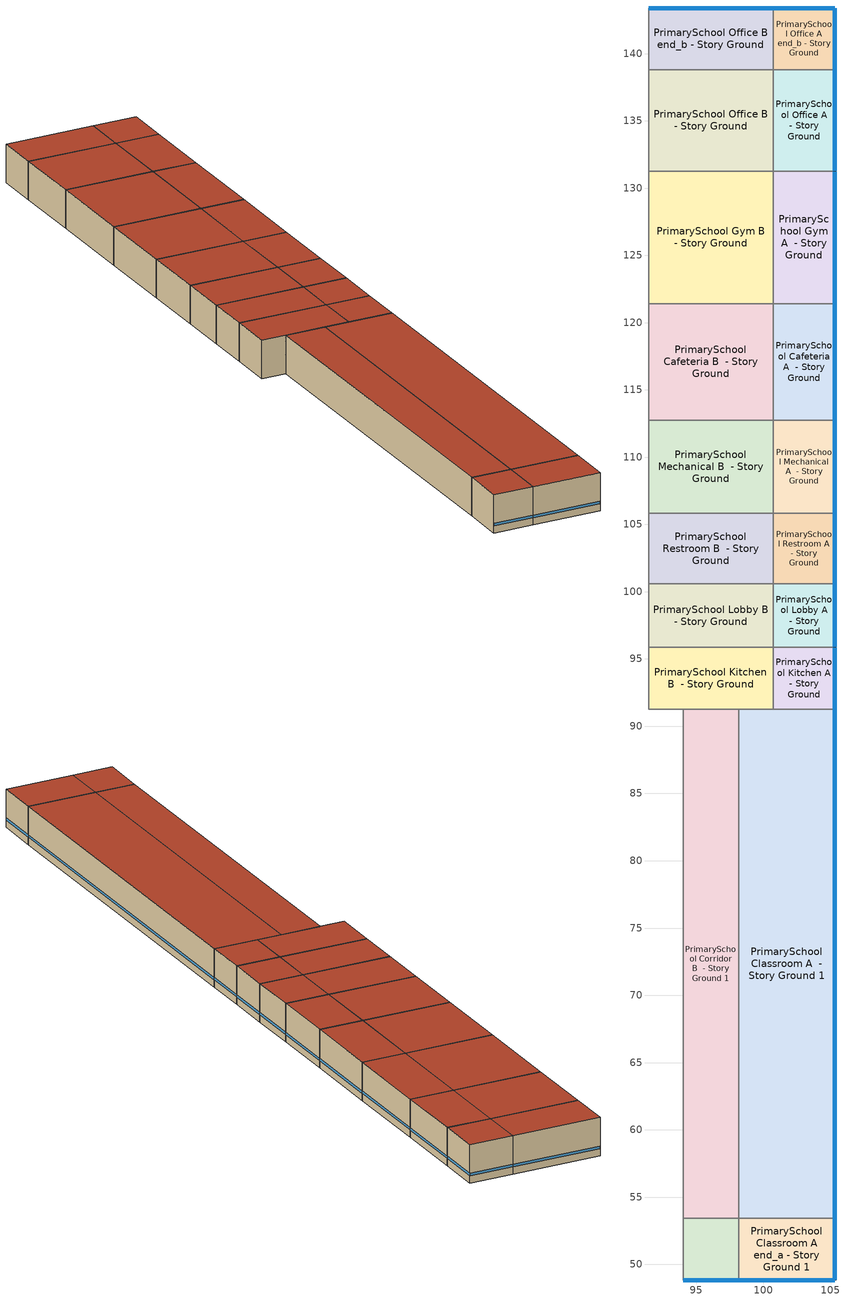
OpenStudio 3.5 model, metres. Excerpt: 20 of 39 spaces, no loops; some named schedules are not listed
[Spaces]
PrimarySchool Classroom A end_a - Story Ground 1
 floor ground (Foundation F 126 Perim 1171 Area 3262): 105.32,48.84 98.19,48.84 98.19,53.41 105.32,53.41 z0
 wall outside: 98.19,48.84 105.32,48.84 105.32,53.41 z0:3.96
 wall to PrimarySchool Corridor B end_a - Story Ground 1: 98.19,53.41 98.19,48.84 z0:3.96
 wall to PrimarySchool Classroom A  - Story Ground 1: 105.32,53.41 98.19,53.41 z0:3.96
 window: 105.32,48.86 105.32,53.38 / 98.21,48.84 105.3,48.84 z0.76:1
 roof outside: 105.32,53.41 98.19,53.41 98.19,48.84 105.32,48.84 z3.96
PrimarySchool Corridor B end_a - Story Ground 1
 floor ground (Foundation F 126 Perim 415 Area 1899): 98.19,48.84 94.03,48.84 94.03,53.41 98.19,53.41 z0
 wall outside: 94.03,48.84 98.19,48.84 z0:3.96
 wall to PrimarySchool Classroom C end_a - Story Ground 1: 94.03,53.41 94.03,48.84 z0:3.96
 wall to PrimarySchool Corridor B  - Story Ground 1: 98.19,53.41 94.03,53.41 z0:3.96
 window: 94.06,48.84 98.16,48.84 z0.76:1
 roof outside: 98.19,53.41 94.03,53.41 94.03,48.84 98.19,48.84 z3.96
PrimarySchool Classroom A  - Story Ground 1
 floor ground (Foundation F 126 Perim 3784 Area 2700): 105.32,53.41 98.19,53.41 98.19,91.25 105.32,91.25 z0
 wall outside: 105.32,53.41 105.32,91.25 z0:3.96
 wall to PrimarySchool Corridor B  - Story Ground 1: 98.19,91.25 98.19,53.41 z0:3.96
 wall to PrimarySchool Kitchen A  - Story Ground: 105.32,91.25 100.75,91.25 z0:3.96
 wall to PrimarySchool Kitchen B  - Story Ground: 100.75,91.25 98.19,91.25 z0:3.96
 window: 105.32,53.43 105.32,91.23 z0.76:1
 roof outside: 105.32,91.25 98.19,91.25 98.19,53.41 105.32,53.41 z3.96
PrimarySchool Corridor B  - Story Ground 1
 floor ground (Foundation F 126 Perim 0 Area 15719): 98.19,53.41 94.03,53.41 94.03,91.25 98.19,91.25 z0
 wall to PrimarySchool Classroom C  - Story Ground 1: 94.03,91.25 94.03,53.41 z0:3.96
 wall to PrimarySchool Kitchen B  - Story Ground: 98.19,91.25 94.03,91.25 z0:3.96
 roof outside: 98.19,91.25 94.03,91.25 94.03,53.41 98.19,53.41 z3.96
PrimarySchool Kitchen A  - Story Ground
 floor ground (Foundation F 126 Perim 461 Area 211): 105.32,91.25 100.75,91.25 100.75,95.86 105.32,95.86 z0
 wall outside: 105.32,91.25 105.32,95.86 z0:3.96
 wall to PrimarySchool Kitchen B  - Story Ground: 100.75,95.86 100.75,91.25 z0:3.96
 wall to PrimarySchool Lobby A  - Story Ground: 105.32,95.86 100.75,95.86 z0:3.96
 window: 105.32,91.28 105.32,95.84 z0.76:1
 roof outside: 105.32,95.86 100.75,95.86 100.75,91.25 105.32,91.25 z3.96
PrimarySchool Kitchen B  - Story Ground
 floor ground (Foundation F 126 Perim 0 Area 4282): 100.75,91.25 91.47,91.25 91.47,95.86 100.75,95.86 z0
 wall to PrimarySchool Kitchen C  - Story Ground: 91.47,95.86 91.47,91.25 z0:3.96
 wall to PrimarySchool Lobby B  - Story Ground: 100.75,95.86 91.47,95.86 z0:3.96
 wall to PrimarySchool Classroom C  - Story Ground 1: 91.47,91.25 94.03,91.25 z0:3.96
 roof outside: 100.75,95.86 91.47,95.86 91.47,91.25 100.75,91.25 z3.96
PrimarySchool Lobby A  - Story Ground
 floor ground (Foundation F 126 Perim 471 Area 2153): 105.32,95.86 100.75,95.86 100.75,100.57 105.32,100.57 z0
 wall outside: 105.32,95.86 105.32,100.57 z0:3.96
 wall to PrimarySchool Lobby B  - Story Ground: 100.75,100.57 100.75,95.86 z0:3.96
 wall to PrimarySchool Restroom A  - Story Ground: 105.32,100.57 100.75,100.57 z0:3.96
 window: 105.32,95.89 105.32,100.55 z0.76:1
 roof outside: 105.32,100.57 100.75,100.57 100.75,95.86 105.32,95.86 z3.96
PrimarySchool Lobby B  - Story Ground
 floor ground (Foundation F 126 Perim 0 Area 4369): 100.75,95.86 91.47,95.86 91.47,100.57 100.75,100.57 z0
 wall to PrimarySchool Lobby C  - Story Ground: 91.47,100.57 91.47,95.86 z0:3.96
 wall to PrimarySchool Restroom B  - Story Ground: 100.75,100.57 91.47,100.57 z0:3.96
 roof outside: 100.75,100.57 91.47,100.57 91.47,95.86 100.75,95.86 z3.96
PrimarySchool Restroom A  - Story Ground
 floor ground (Foundation F 126 Perim 524 Area 2395): 105.32,100.57 100.75,100.57 100.75,105.81 105.32,105.81 z0
 wall outside: 105.32,100.57 105.32,105.81 z0:3.96
 wall to PrimarySchool Restroom B  - Story Ground: 100.75,105.81 100.75,100.57 z0:3.96
 wall to PrimarySchool Mechanical A  - Story Ground: 105.32,105.81 100.75,105.81 z0:3.96
 window: 105.32,100.6 105.32,105.79 z0.76:1
 roof outside: 105.32,105.81 100.75,105.81 100.75,100.57 105.32,100.57 z3.96
PrimarySchool Restroom B  - Story Ground
 floor ground (Foundation F 126 Perim 0 Area 4861): 100.75,100.57 91.47,100.57 91.47,105.81 100.75,105.81 z0
 wall to PrimarySchool Restroom C  - Story Ground: 91.47,105.81 91.47,100.57 z0:3.96
 wall to PrimarySchool Mechanical B  - Story Ground: 100.75,105.81 91.47,105.81 z0:3.96
 roof outside: 100.75,105.81 91.47,105.81 91.47,100.57 100.75,100.57 z3.96
PrimarySchool Mechanical A  - Story Ground
 floor ground (Foundation F 126 Perim 694 Area 3173): 105.32,105.81 100.75,105.81 100.75,112.75 105.32,112.75 z0
 wall outside: 105.32,105.81 105.32,112.75 z0:3.96
 wall to PrimarySchool Mechanical B  - Story Ground: 100.75,112.75 100.75,105.81 z0:3.96
 wall to PrimarySchool Cafeteria A  - Story Ground: 105.32,112.75 100.75,112.75 z0:3.96
 window: 105.32,105.84 105.32,112.73 z0.76:1
 roof outside: 105.32,112.75 100.75,112.75 100.75,105.81 105.32,105.81 z3.96
PrimarySchool Mechanical B  - Story Ground
 floor ground (Foundation F 126 Perim 0 Area 644): 100.75,105.81 91.47,105.81 91.47,112.75 100.75,112.75 z0
 wall to PrimarySchool Mechanical C  - Story Ground: 91.47,112.75 91.47,105.81 z0:3.96
 wall to PrimarySchool Cafeteria B  - Story Ground: 100.75,112.75 91.47,112.75 z0:3.96
 roof outside: 100.75,112.75 91.47,112.75 91.47,105.81 100.75,105.81 z3.96
PrimarySchool Cafeteria A  - Story Ground
 floor ground (Foundation F 126 Perim 866 Area 396): 105.32,112.75 100.75,112.75 100.75,121.41 105.32,121.41 z0
 wall outside: 105.32,112.75 105.32,121.41 z0:3.96
 wall to PrimarySchool Cafeteria B  - Story Ground: 100.75,121.41 100.75,112.75 z0:3.96
 wall to PrimarySchool Gym A  - Story Ground: 105.32,121.41 100.75,121.41 z0:3.96
 window: 105.32,112.78 105.32,121.39 z0.76:1
 roof outside: 105.32,121.41 100.75,121.41 100.75,112.75 105.32,112.75 z3.96
PrimarySchool Cafeteria B  - Story Ground
 floor ground (Foundation F 126 Perim 0 Area 8037): 100.75,112.75 91.47,112.75 91.47,121.41 100.75,121.41 z0
 wall to PrimarySchool Cafeteria C  - Story Ground: 91.47,121.41 91.47,112.75 z0:3.96
 wall to PrimarySchool Gym B  - Story Ground: 100.75,121.41 91.47,121.41 z0:3.96
 roof outside: 100.75,121.41 91.47,121.41 91.47,112.75 100.75,112.75 z3.96
PrimarySchool Gym A  - Story Ground
 floor ground (Foundation F 126 Perim 983 Area 4496): 105.32,121.41 100.75,121.41 100.75,131.24 105.32,131.24 z0
 wall outside: 105.32,121.41 105.32,131.24 z0:3.96
 wall to PrimarySchool Gym B  - Story Ground: 100.75,131.24 100.75,121.41 z0:3.96
 wall to PrimarySchool Office A  - Story Ground: 105.32,131.24 100.75,131.24 z0:3.96
 window: 105.32,121.44 105.32,131.22 z0.76:1
 roof outside: 105.32,131.24 100.75,131.24 100.75,121.41 105.32,121.41 z3.96
PrimarySchool Gym B  - Story Ground
 floor ground (Foundation F 126 Perim 0 Area 9125): 100.75,121.41 91.47,121.41 91.47,131.24 100.75,131.24 z0
 wall to PrimarySchool Gym C  - Story Ground: 91.47,131.24 91.47,121.41 z0:3.96
 wall to PrimarySchool Office B  - Story Ground: 100.75,131.24 91.47,131.24 z0:3.96
 roof outside: 100.75,131.24 91.47,131.24 91.47,121.41 100.75,121.41 z3.96
PrimarySchool Office A  - Story Ground
 floor ground (Foundation F 126 Perim 757 Area 346): 105.32,131.24 100.75,131.24 100.75,138.81 105.32,138.81 z0
 wall outside: 105.32,131.24 105.32,138.81 z0:3.96
 wall to PrimarySchool Office B  - Story Ground: 100.75,138.81 100.75,131.24 z0:3.96
 wall to PrimarySchool Office A end_b - Story Ground: 105.32,138.81 100.75,138.81 z0:3.96
 window: 105.32,131.27 105.32,138.79 z0.76:1
 roof outside: 105.32,138.81 100.75,138.81 100.75,131.24 105.32,131.24 z3.96
PrimarySchool Office B  - Story Ground
 floor ground (Foundation F 126 Perim 0 Area 7023): 100.75,131.24 91.47,131.24 91.47,138.81 100.75,138.81 z0
 wall to PrimarySchool Office C  - Story Ground: 91.47,138.81 91.47,131.24 z0:3.96
 wall to PrimarySchool Office B end_b - Story Ground: 100.75,138.81 91.47,138.81 z0:3.96
 roof outside: 100.75,138.81 91.47,138.81 91.47,131.24 100.75,131.24 z3.96
PrimarySchool Office A end_b - Story Ground
 floor ground (Foundation F 126 Perim 914 Area 209): 105.32,138.81 100.75,138.81 100.75,143.38 105.32,143.38 z0
 wall outside: 105.32,138.81 105.32,143.38 100.75,143.38 z0:3.96
 wall to PrimarySchool Office B end_b - Story Ground: 100.75,143.38 100.75,138.81 z0:3.96
 window: 105.32,138.84 105.32,143.36 / 105.3,143.38 100.78,143.38 z0.76:1
 roof outside: 105.32,143.38 100.75,143.38 100.75,138.81 105.32,138.81 z3.96
PrimarySchool Office B end_b - Story Ground
 floor ground (Foundation F 126 Perim 928 Area 4243): 100.75,138.81 91.47,138.81 91.47,143.38 100.75,143.38 z0
 wall outside: 100.75,143.38 91.47,143.38 z0:3.96
 wall to PrimarySchool Office C end_b - Story Ground: 91.47,143.38 91.47,138.81 z0:3.96
 window: 100.72,143.38 91.5,143.38 z0.76:1
 roof outside: 100.75,143.38 91.47,143.38 91.47,138.81 100.75,138.81 z3.96
[Site]
Altoona Blair Co_PA_USA: Latitude {deg}=40.3; Longitude {deg}=-78.32; Time Zone {hr}=-5; Elevation {m}=448; Terrain=City
[Site:WaterMainsTemperature]
Calculation Method=Correlation; Annual Average Outdoor Air Temperature {C}=10.9275; Maximum Difference In Monthly Average Outdoor Air Temperatures {deltaC}=25.21
[SizingPeriod:DesignDay] Daily Dry-Bulb Temperature Range {deltaC}=10.7; Barometric Pressure {Pa}=96058; Wind Speed {m/s}=3.5; Wind Direction {deg}=280; Rain Indicator=No; Snow Indicator=No; Day of Month=21; Month=7; Day Type=SummerDesignDay; Daylight Saving Time Indicator=No; Dry-Bulb Temperature Range Modifier Type=DefaultMultipliers; Solar Model Indicator=ASHRAETau; ASHRAE Clear Sky Optical Depth for Beam Irradiance=0.438; ASHRAE Clear Sky Optical Depth for Diffuse Irradiance=2.116
Name | Maximum Dry-Bulb Temperature {C} | Humidity Condition Type | Wetbulb or DewPoint at Maximum Dry-Bulb {C}
Altoona Blair Co Ann Clg .4% Condns DB=>MWB 1 | 31.3 | Wetbulb | 22.1
Altoona Blair Co Ann Clg .4% Condns WB=>MDB 1 | 28.8 | Wetbulb | 23.7
Altoona Blair Co Ann Clg 1% Condns DB=>MWB 1 | 29.8 | Wetbulb | 21.6
Altoona Blair Co Ann Clg 2% Condns DP=>MDB 1 | 24.6 | Dewpoint | 20.6
[ClimateZones]
Climate Zone Institution Name 1=ASHRAE; Climate Zone Document Name 1=ANSI/ASHRAE Standard 169; Climate Zone Document Year 1=2006; Climate Zone Value 1=ASHRAE 169-2013-5A; Climate Zone Institution Name 2=CEC; Climate Zone Document Name 2=California Climate Zone Descriptions; Climate Zone Document Year 2=1995
[Building]
ComStock DOE Ref 1980-2004|PrimarySchool: North Axis {deg}=225; Default Construction Set=ComStock DOE Ref 1980-2004 - PriSchl - ASHRAE 169-2013-5A; Default Schedule Set=Building Default Schedule Set; Standards Building Type=PrimarySchool
[Site:GroundTemperature:FCfactorMethod]
January Ground Temperature {C}=9.7; February Ground Temperature {C}=6; March Ground Temperature {C}=-2.2; April Ground Temperature {C}=-3.4; May Ground Temperature {C}=-4.2; June Ground Temperature {C}=2.7; July Ground Temperature {C}=7.5; August Ground Temperature {C}=13.7; September Ground Temperature {C}=18.6; October Ground Temperature {C}=22; November Ground Temperature {C}=20.7; December Ground Temperature {C}=16.5
[Construction:FfactorGroundFloor] F-Factor {W/m-K}=1.26344
Name | Area {m2} | PerimeterExposed {m}
Foundation F 126 Perim 914 Area 209 | 20.9032 | 9.144
Foundation F 126 Perim 983 Area 4496 | 44.9568 | 9.83308
Foundation F 126 Perim 0 Area 9125 | 91.2473 | 0
Foundation F 126 Perim 866 Area 396 | 39.5966 | 8.66067
Foundation F 126 Perim 415 Area 1899 | 18.9911 | 4.15377
Foundation F 126 Perim 1171 Area 3262 | 32.6209 | 11.7069
Foundation F 126 Perim 461 Area 211 | 21.0951 | 4.61398
Foundation F 126 Perim 0 Area 7023 | 70.2288 | 0
Foundation F 126 Perim 3784 Area 2700 | 270.004 | 37.8426
Foundation F 126 Perim 524 Area 2395 | 23.9482 | 5.238
Foundation F 126 Perim 0 Area 8037 | 80.3678 | 0
Foundation F 126 Perim 757 Area 346 | 34.6012 | 7.56807
Foundation F 126 Perim 0 Area 4369 | 43.6934 | 0
Foundation F 126 Perim 0 Area 15719 | 157.19 | 0
Foundation F 126 Perim 694 Area 3173 | 31.7291 | 6.93988
Foundation F 126 Perim 0 Area 4282 | 42.816 | 0
Foundation F 126 Perim 0 Area 644 | 64.3995 | 0
Foundation F 126 Perim 928 Area 4243 | 42.4264 | 9.27962
Foundation F 126 Perim 471 Area 2153 | 21.5274 | 4.70853
Foundation F 126 Perim 0 Area 4861 | 48.6067 | 0
[DefaultConstructionSet]
ComStock DOE Ref 1980-2004 - PriSchl - ASHRAE 169-2013-5A: Default Exterior Surface Constructions=Default Surface Constructions 1; Default Interior Surface Constructions=Default Surface Constructions 2; Default Ground Contact Surface Constructions=Default Surface Constructions 3; Default Exterior SubSurface Constructions=Default Sub Surface Constructions 1; Default Interior SubSurface Constructions=Default Sub Surface Constructions 2; Interior Partition Construction=Typical Interior Partition
[DefaultSurfaceConstructions]
Name | Floor Construction | Wall Construction | Roof Ceiling Construction
Default Surface Constructions 1 | Typical Insulated Exterior Mass Floor | Typical Insulated Exterior Mass Wall R-10.0 | Typical IEAD Roof R-18.87
Default Surface Constructions 2 | Typical Interior Floor | Typical Interior Wall | Typical Interior Ceiling
Default Surface Constructions 3 | Typical Insulated Carpeted 6in Slab Floor | Typical Insulated Basement Mass Wall R-10.0
[Construction]
Typical Insulated Exterior Mass Floor: Typical Insulation R-10.02, 4 in. Normalweight Concrete Floor, Typical Carpet Pad
Typical IEAD Roof R-18.87: Roof Membrane, Typical Insulation R-17.75, Metal Roof Surface
Typical Interior Floor: 100mm Normalweight concrete floor, CP02 CARPET PAD
Typical Interior Wall: G01 13mm gypsum board, G01 13mm gypsum board
Typical Interior Ceiling: CP02 CARPET PAD, 100mm Normalweight concrete floor
Typical Insulated Carpeted 6in Slab Floor: 6 in. Normalweight Concrete Floor, Typical Carpet Pad
Typical Insulated Basement Mass Wall R-10.0: Typical Insulation R-8.45, 8 in. Concrete Block Basement Wall
U 0.59 SHGC 0.39 Simple Glazing Window U-0.59 SHGC 0.39: U 0.59 SHGC 0.39 Simple Glazing U-0.59 SHGC 0.39
U 0.59 SHGC 0.39 Simple Glazing Window U-0.59 SHGC 0.39 1: U 0.59 SHGC 0.39 Simple Glazing U-0.59 SHGC 0.39 1
Typical Insulated Metal Door: F08 Metal surface, Typical Insulation R-7.61
U 0.88 SHGC 0.16 Sgl Ref-A-L Clr 6mm: REF A CLEAR LO 6MM
Typical Overhead Door: Typical Insulation R-7.61
Typical Interior Window: Clear 3mm
Typical Interior Door; Typical Interior Partition: G05 25mm wood
Typical Insulated Exterior Mass Wall R-10.0: 1IN Stucco, 8IN CONCRETE HW RefBldg, Typical Insulation R-7.61, 1/2IN Gypsum
[Material:NoMass] Roughness=Smooth; Thermal Absorptance=0.9; Solar Absorptance=0.7
Name | Thermal Resistance {m2-K/W} | Visible Absorptance
Typical Insulation R-10.02 | 1.76396 | 0.7
Typical Carpet Pad; CP02 CARPET PAD | 0.21648 | 0.8
Typical Insulation R-17.75 | 3.12608 | 0.7
Typical Insulation R-8.45 | 1.4881 | 0.7
Typical Insulation R-7.61 | 1.34047 | 0.7
[Material] Thermal Absorptance=0.9
Name | Roughness | Thickness {m} | Conductivity {W/m-K} | Density {kg/m3} | Specific Heat {J/kg-K} | Solar Absorptance | Visible Absorptance
4 in. Normalweight Concrete Floor | MediumRough | 0.1016 | 2.31 | 2322 | 832 | 0.7 | 0.7
Roof Membrane | VeryRough | 0.0095 | 0.16 | 1121.29 | 1460 | 0.7 | 0.7
Metal Roof Surface; F08 Metal surface | Smooth | 0.0008 | 45.28 | 7824 | 500 | 0.7 | 0.7
100mm Normalweight concrete floor | MediumRough | 0.1016 | 2.31045 | 2322 | 832.557 | 0.7 | 0.7
G01 13mm gypsum board | Smooth | 0.0127 | 0.160031 | 800.001 | 1090.73 | 0.7 | 0.5
6 in. Normalweight Concrete Floor | MediumRough | 0.1524 | 2.31 | 2322 | 832 | 0.7 | 0.7
8 in. Concrete Block Basement Wall | MediumRough | 0.2032 | 1.326 | 1842 | 912 | 0.7 | 0.7
G05 25mm wood | MediumSmooth | 0.0254 | 0.15 | 608 | 1630 | 0.5 | 0.5
1IN Stucco | Smooth | 0.0253 | 0.6918 | 1858 | 837 | 0.7 | 0.92
8IN CONCRETE HW RefBldg | Rough | 0.2032 | 1.311 | 2240 | 836.8 | 0.7 | 0.7
1/2IN Gypsum | Smooth | 0.0127 | 0.16 | 784.9 | 830 | 0.4 | 0.4
[DefaultSubSurfaceConstructions]
Name | Fixed Window Construction | Operable Window Construction | Door Construction | Glass Door Construction | Overhead Door Construction | Tubular Daylight Dome Construction | Tubular Daylight Diffuser Construction
Default Sub Surface Constructions 1 | U 0.59 SHGC 0.39 Simple Glazing Window U-0.59 SHGC 0.39 | U 0.59 SHGC 0.39 Simple Glazing Window U-0.59 SHGC 0.39 1 | Typical Insulated Metal Door | U 0.88 SHGC 0.16 Sgl Ref-A-L Clr 6mm | Typical Overhead Door | Typical Interior Window | Typical Interior Window
Default Sub Surface Constructions 2 | Typical Interior Window | Typical Interior Window | Typical Interior Door
[WindowMaterial:SimpleGlazingSystem] U-Factor {W/m2-K}=3.35018; Solar Heat Gain Coefficient=0.39; Visible Transmittance=0.31
U 0.59 SHGC 0.39 Simple Glazing U-0.59 SHGC 0.39; U 0.59 SHGC 0.39 Simple Glazing U-0.59 SHGC 0.39 1
[WindowMaterial:Glazing] Optical Data Type=SpectralAverage; Infrared Transmittance at Normal Incidence=0; Front Side Infrared Hemispherical Emissivity=0.84; Conductivity {W/m-K}=0.9; Dirt Correction Factor for Solar and Visible Transmittance=1; Solar Diffusing=No
Name | Thickness {m} | Solar Transmittance at Normal Incidence | Front Side Solar Reflectance at Normal Incidence | Back Side Solar Reflectance at Normal Incidence | Visible Transmittance at Normal Incidence | Front Side Visible Reflectance at Normal Incidence | Back Side Visible Reflectance at Normal Incidence | Back Side Infrared Hemispherical Emissivity
REF A CLEAR LO 6MM | 0.006 | 0.066 | 0.341 | 0.493 | 0.08 | 0.41 | 0.37 | 0.4
Clear 3mm | 0.003 | 0.837 | 0.075 | 0.075 | 0.898 | 0.081 | 0.081 | 0.84
[SpaceType]
Name | Default Schedule Set | Design Specification Outdoor Air Object | Standards Building Type | Standards Space Type
PrimarySchool Kitchen - ComStock DOE Ref 1980-2004 | PrimarySchool Kitchen Schedule Set | PrimarySchool Kitchen Ventilation | PrimarySchool | Kitchen
PrimarySchool Lobby - ComStock DOE Ref 1980-2004 | PrimarySchool Lobby Schedule Set | PrimarySchool Lobby Ventilation | PrimarySchool | Lobby
PrimarySchool Restroom - ComStock DOE Ref 1980-2004 | PrimarySchool Restroom Schedule Set | PrimarySchool Restroom Ventilation | PrimarySchool | Restroom
PrimarySchool Mechanical - ComStock DOE Ref 1980-2004 | PrimarySchool Mechanical Schedule Set | PrimarySchool Mechanical Ventilation | PrimarySchool | Mechanical
PrimarySchool Cafeteria - ComStock DOE Ref 1980-2004 | PrimarySchool Cafeteria Schedule Set | PrimarySchool Cafeteria Ventilation | PrimarySchool | Cafeteria
PrimarySchool Gym - ComStock DOE Ref 1980-2004 | PrimarySchool Gym Schedule Set | PrimarySchool Gym Ventilation | PrimarySchool | Gym
PrimarySchool Office - ComStock DOE Ref 1980-2004 | PrimarySchool Office Schedule Set | PrimarySchool Office Ventilation | PrimarySchool | Office
PrimarySchool Corridor - ComStock DOE Ref 1980-2004 | PrimarySchool Corridor Schedule Set | PrimarySchool Corridor Ventilation | PrimarySchool | Corridor
PrimarySchool Classroom - ComStock DOE Ref 1980-2004 | PrimarySchool Classroom Schedule Set | PrimarySchool Classroom Ventilation
[BuildingStory]
Story Ground: Nominal Z Coordinate {m}=0; Nominal Floor to Floor Height {m}=3.9624
[Space] Building Story=Story Ground
Name | Space Type | Thermal Zone
PrimarySchool Classroom A end_a - Story Ground 1 | PrimarySchool Classroom - ComStock DOE Ref 1980-2004 | Zone PrimarySchool Classroom A end_a - Story Ground 1
PrimarySchool Corridor B end_a - Story Ground 1 | PrimarySchool Corridor - ComStock DOE Ref 1980-2004 | Zone PrimarySchool Corridor B end_a - Story Ground 1
PrimarySchool Classroom A  - Story Ground 1 | PrimarySchool Classroom - ComStock DOE Ref 1980-2004 | Zone PrimarySchool Classroom A  - Story Ground 1
PrimarySchool Corridor B  - Story Ground 1 | PrimarySchool Corridor - ComStock DOE Ref 1980-2004 | Zone PrimarySchool Corridor B  - Story Ground 1
PrimarySchool Kitchen A  - Story Ground | PrimarySchool Kitchen - ComStock DOE Ref 1980-2004 | Zone PrimarySchool Kitchen A  - Story Ground
PrimarySchool Kitchen B  - Story Ground | PrimarySchool Kitchen - ComStock DOE Ref 1980-2004 | Zone PrimarySchool Kitchen B  - Story Ground
PrimarySchool Lobby A  - Story Ground | PrimarySchool Lobby - ComStock DOE Ref 1980-2004 | Zone PrimarySchool Lobby A  - Story Ground
PrimarySchool Lobby B  - Story Ground | PrimarySchool Lobby - ComStock DOE Ref 1980-2004 | Zone PrimarySchool Lobby B  - Story Ground
PrimarySchool Restroom A  - Story Ground | PrimarySchool Restroom - ComStock DOE Ref 1980-2004 | Zone PrimarySchool Restroom A  - Story Ground
PrimarySchool Restroom B  - Story Ground | PrimarySchool Restroom - ComStock DOE Ref 1980-2004 | Zone PrimarySchool Restroom B  - Story Ground
PrimarySchool Mechanical A  - Story Ground | PrimarySchool Mechanical - ComStock DOE Ref 1980-2004 | Zone PrimarySchool Mechanical A  - Story Ground
PrimarySchool Mechanical B  - Story Ground | PrimarySchool Mechanical - ComStock DOE Ref 1980-2004 | Zone PrimarySchool Mechanical B  - Story Ground
PrimarySchool Cafeteria A  - Story Ground | PrimarySchool Cafeteria - ComStock DOE Ref 1980-2004 | Zone PrimarySchool Cafeteria A  - Story Ground
PrimarySchool Cafeteria B  - Story Ground | PrimarySchool Cafeteria - ComStock DOE Ref 1980-2004 | Zone PrimarySchool Cafeteria B  - Story Ground
PrimarySchool Gym A  - Story Ground | PrimarySchool Gym - ComStock DOE Ref 1980-2004 | Zone PrimarySchool Gym A  - Story Ground
PrimarySchool Gym B  - Story Ground | PrimarySchool Gym - ComStock DOE Ref 1980-2004 | Zone PrimarySchool Gym B  - Story Ground
PrimarySchool Office A  - Story Ground | PrimarySchool Office - ComStock DOE Ref 1980-2004 | Zone PrimarySchool Office A  - Story Ground
PrimarySchool Office B  - Story Ground | PrimarySchool Office - ComStock DOE Ref 1980-2004 | Zone PrimarySchool Office B  - Story Ground
PrimarySchool Office A end_b - Story Ground | PrimarySchool Office - ComStock DOE Ref 1980-2004 | Zone PrimarySchool Office A end_b - Story Ground
PrimarySchool Office B end_b - Story Ground | PrimarySchool Office - ComStock DOE Ref 1980-2004 | Zone PrimarySchool Office B end_b - Story Ground
[ThermalZone] Multiplier=1; Use Ideal Air Loads=No
Name | Thermostat
Zone PrimarySchool Classroom A end_a - Story Ground 1 | PrimarySchool Classroom - ComStock DOE Ref 1980-2004 Thermostat 3
Zone PrimarySchool Corridor B end_a - Story Ground 1 | PrimarySchool Corridor - ComStock DOE Ref 1980-2004 Thermostat 3
Zone PrimarySchool Classroom A  - Story Ground 1 | PrimarySchool Classroom - ComStock DOE Ref 1980-2004 Thermostat 1
Zone PrimarySchool Corridor B  - Story Ground 1 | PrimarySchool Corridor - ComStock DOE Ref 1980-2004 Thermostat 1
Zone PrimarySchool Kitchen A  - Story Ground | PrimarySchool Kitchen - ComStock DOE Ref 1980-2004 Thermostat
Zone PrimarySchool Kitchen B  - Story Ground | PrimarySchool Kitchen - ComStock DOE Ref 1980-2004 Thermostat 1
Zone PrimarySchool Lobby A  - Story Ground | PrimarySchool Lobby - ComStock DOE Ref 1980-2004 Thermostat
Zone PrimarySchool Lobby B  - Story Ground | PrimarySchool Lobby - ComStock DOE Ref 1980-2004 Thermostat 1
Zone PrimarySchool Restroom A  - Story Ground | PrimarySchool Restroom - ComStock DOE Ref 1980-2004 Thermostat
Zone PrimarySchool Restroom B  - Story Ground | PrimarySchool Restroom - ComStock DOE Ref 1980-2004 Thermostat 1
Zone PrimarySchool Mechanical A  - Story Ground | PrimarySchool Mechanical - ComStock DOE Ref 1980-2004 Thermostat
Zone PrimarySchool Mechanical B  - Story Ground | PrimarySchool Mechanical - ComStock DOE Ref 1980-2004 Thermostat 1
Zone PrimarySchool Cafeteria A  - Story Ground | PrimarySchool Cafeteria - ComStock DOE Ref 1980-2004 Thermostat
Zone PrimarySchool Cafeteria B  - Story Ground | PrimarySchool Cafeteria - ComStock DOE Ref 1980-2004 Thermostat 1
Zone PrimarySchool Gym A  - Story Ground | PrimarySchool Gym - ComStock DOE Ref 1980-2004 Thermostat
Zone PrimarySchool Gym B  - Story Ground | PrimarySchool Gym - ComStock DOE Ref 1980-2004 Thermostat 1
Zone PrimarySchool Office A  - Story Ground | PrimarySchool Office - ComStock DOE Ref 1980-2004 Thermostat
Zone PrimarySchool Office B  - Story Ground | PrimarySchool Office - ComStock DOE Ref 1980-2004 Thermostat 2
Zone PrimarySchool Office A end_b - Story Ground | PrimarySchool Office - ComStock DOE Ref 1980-2004 Thermostat 1
Zone PrimarySchool Office B end_b - Story Ground | PrimarySchool Office - ComStock DOE Ref 1980-2004 Thermostat 3
[People:Definition] Number of People Calculation Method=People/Area; Fraction Radiant=0.3
Name | People per Space Floor Area {person/m2}
PrimarySchool Cafeteria People Definition | 0.71763
PrimarySchool Classroom People Definition | 0.249938
PrimarySchool Corridor People Definition; PrimarySchool Restroom People Definition | 0.0999967
PrimarySchool Gym People Definition | 0.300313
PrimarySchool Kitchen People Definition | 0.149941
PrimarySchool Mechanical People Definition | 0.0100104
PrimarySchool Office People Definition | 0.0500522
[People] Work Efficiency Schedule=Work Efficiency Schedule; Clothing Insulation Schedule=Clothing Schedule; Air Velocity Schedule=Air Velocity Schedule; Multiplier=1
Name | People Definition | Space or SpaceType
PrimarySchool Cafeteria People | PrimarySchool Cafeteria People Definition | PrimarySchool Cafeteria - ComStock DOE Ref 1980-2004
PrimarySchool Classroom People | PrimarySchool Classroom People Definition | PrimarySchool Classroom - ComStock DOE Ref 1980-2004
PrimarySchool Corridor People | PrimarySchool Corridor People Definition | PrimarySchool Corridor - ComStock DOE Ref 1980-2004
PrimarySchool Gym People | PrimarySchool Gym People Definition | PrimarySchool Gym - ComStock DOE Ref 1980-2004
PrimarySchool Kitchen People | PrimarySchool Kitchen People Definition | PrimarySchool Kitchen - ComStock DOE Ref 1980-2004
PrimarySchool Mechanical People | PrimarySchool Mechanical People Definition | PrimarySchool Mechanical - ComStock DOE Ref 1980-2004
PrimarySchool Office People | PrimarySchool Office People Definition | PrimarySchool Office - ComStock DOE Ref 1980-2004
PrimarySchool Restroom People | PrimarySchool Restroom People Definition | PrimarySchool Restroom - ComStock DOE Ref 1980-2004
[Lights:Definition] Design Level Calculation Method=Watts/Area; Fraction Visible=0.2; Return Air Fraction=0
Name | Watts per Space Floor Area {W/m2} | Fraction Radiant
PrimarySchool Cafeteria Lights Definition | 15.8229 | 0.660837
PrimarySchool Classroom Lights Definition | 22.6042 | 0.660837
PrimarySchool Corridor Lights Definition; PrimarySchool Restroom Lights Definition | 10.1719 | 0.660837
PrimarySchool Gym Lights Definition | 12.0933 | 0.660837
PrimarySchool Kitchen Lights Definition | 18.0834 | 0.660837
PrimarySchool Lobby Lights Definition | 12.8844 | 0.660837
PrimarySchool Mechanical Lights Definition | 8.70262 | 0.647157
PrimarySchool Office Lights Definition | 21.361 | 0.660837
[Lights] Fraction Replaceable=1
Name | Lights Definition | Space or SpaceType
PrimarySchool Cafeteria Lights | PrimarySchool Cafeteria Lights Definition | PrimarySchool Cafeteria - ComStock DOE Ref 1980-2004
PrimarySchool Classroom Lights | PrimarySchool Classroom Lights Definition | PrimarySchool Classroom - ComStock DOE Ref 1980-2004
PrimarySchool Corridor Lights | PrimarySchool Corridor Lights Definition | PrimarySchool Corridor - ComStock DOE Ref 1980-2004
PrimarySchool Gym Lights | PrimarySchool Gym Lights Definition | PrimarySchool Gym - ComStock DOE Ref 1980-2004
PrimarySchool Kitchen Lights | PrimarySchool Kitchen Lights Definition | PrimarySchool Kitchen - ComStock DOE Ref 1980-2004
PrimarySchool Lobby Lights | PrimarySchool Lobby Lights Definition | PrimarySchool Lobby - ComStock DOE Ref 1980-2004
PrimarySchool Mechanical Lights | PrimarySchool Mechanical Lights Definition | PrimarySchool Mechanical - ComStock DOE Ref 1980-2004
PrimarySchool Office Lights | PrimarySchool Office Lights Definition | PrimarySchool Office - ComStock DOE Ref 1980-2004
PrimarySchool Restroom Lights | PrimarySchool Restroom Lights Definition | PrimarySchool Restroom - ComStock DOE Ref 1980-2004
[ElectricEquipment:Definition] Design Level Calculation Method=Watts/Area
Name | Watts per Space Floor Area {W/m2} | Fraction Latent | Fraction Radiant | Fraction Lost
PrimarySchool Cafeteria Elec Equip Definition | 3.29942 | 0 | 0.5 | 0
PrimarySchool Classroom Elec Equip Definition | 1.9433 | 0 | 0.5 | 0
PrimarySchool Corridor Elec Equip Definition; PrimarySchool Lobby Elec Equip Definition; PrimarySchool Mechanical Elec Equip Definition; PrimarySchool Restroom Elec Equip Definition | 0.517282 | 0 | 0.5 | 0
PrimarySchool Gym Elec Equip Definition | 0.643107 | 0 | 0.5 | 0
PrimarySchool Kitchen Elec Equip Definition | 24.7457 | 0.25 | 0.3 | 0.2
PrimarySchool Office Elec Equip Definition | 1.39806 | 0 | 0.5 | 0
[ElectricEquipment]
Name | Electric Equipment Definition | Space or SpaceType
PrimarySchool Cafeteria Elec Equip | PrimarySchool Cafeteria Elec Equip Definition | PrimarySchool Cafeteria - ComStock DOE Ref 1980-2004
PrimarySchool Classroom Elec Equip | PrimarySchool Classroom Elec Equip Definition | PrimarySchool Classroom - ComStock DOE Ref 1980-2004
PrimarySchool Corridor Elec Equip | PrimarySchool Corridor Elec Equip Definition | PrimarySchool Corridor - ComStock DOE Ref 1980-2004
PrimarySchool Gym Elec Equip | PrimarySchool Gym Elec Equip Definition | PrimarySchool Gym - ComStock DOE Ref 1980-2004
PrimarySchool Kitchen Elec Equip | PrimarySchool Kitchen Elec Equip Definition | PrimarySchool Kitchen - ComStock DOE Ref 1980-2004
PrimarySchool Lobby Elec Equip | PrimarySchool Lobby Elec Equip Definition | PrimarySchool Lobby - ComStock DOE Ref 1980-2004
PrimarySchool Mechanical Elec Equip | PrimarySchool Mechanical Elec Equip Definition | PrimarySchool Mechanical - ComStock DOE Ref 1980-2004
PrimarySchool Office Elec Equip | PrimarySchool Office Elec Equip Definition | PrimarySchool Office - ComStock DOE Ref 1980-2004
PrimarySchool Restroom Elec Equip | PrimarySchool Restroom Elec Equip Definition | PrimarySchool Restroom - ComStock DOE Ref 1980-2004
[DesignSpecification:OutdoorAir] Outdoor Air Method=Sum
Name | Outdoor Air Flow per Person {m3/s-person} | Outdoor Air Flow per Floor Area {m3/s-m2}
PrimarySchool Cafeteria Ventilation; PrimarySchool Gym Ventilation; PrimarySchool Office Ventilation | 0.00943895
PrimarySchool Classroom Ventilation | 0.00799951
PrimarySchool Corridor Ventilation; PrimarySchool Lobby Ventilation |  | 0.000508
PrimarySchool Kitchen Ventilation |  | 0.0023876
PrimarySchool Mechanical Ventilation |  | 0.000254
PrimarySchool Restroom Ventilation |  | 0.0048768
[DefaultScheduleSet]
Name | Number of People Schedule | People Activity Level Schedule | Lighting Schedule | Electric Equipment Schedule | Infiltration Schedule | Gas Equipment Schedule | Hours of Operation Schedule
PrimarySchool Cafeteria Schedule Set | PrimarySchool Cafeteria Occ | PrimarySchool Activity | Education_School BLDG_LIGHT_EndUseData | Education_School BLDG_EQUIP_EndUseData | PrimarySchool Infil
PrimarySchool Classroom Schedule Set; PrimarySchool Corridor Schedule Set; PrimarySchool Lobby Schedule Set; PrimarySchool Mechanical Schedule Set; PrimarySchool Office Schedule Set; PrimarySchool Restroom Schedule Set | PrimarySchool Bldg Occ | PrimarySchool Activity | Education_School BLDG_LIGHT_EndUseData | Education_School BLDG_EQUIP_EndUseData | PrimarySchool Infil
PrimarySchool Gym Schedule Set | PrimarySchool Gym Occ | PrimarySchool Activity | Education_School BLDG_LIGHT_EndUseData | Education_School BLDG_EQUIP_EndUseData | PrimarySchool Infil
PrimarySchool Kitchen Schedule Set | PrimarySchool Bldg Occ | PrimarySchool Activity | Education_School BLDG_LIGHT_EndUseData | Education_School BLDG_EQUIP_EndUseData | PrimarySchool Infil | PrimarySchool Kitchen Gas
Building Default Schedule Set |  |  |  |  |  |  | Building Hours of Operation NonResidential
[GasEquipment:Definition]
PrimarySchool Kitchen Gas Equip Definition: Design Level Calculation Method=Watts/Area; Watts per Space Floor Area {W/m2}=954.579; Fraction Latent=0.1; Fraction Radiant=0.2; Fraction Lost=0.7
[GasEquipment]
PrimarySchool Kitchen Gas Equip: Gas Equipment Definition=PrimarySchool Kitchen Gas Equip Definition; Space or SpaceType=PrimarySchool Kitchen - ComStock DOE Ref 1980-2004
[SpaceInfiltration:DesignFlowRate] Schedule=Always On Discrete; Design Flow Rate Calculation Method=Flow/ExteriorArea; Constant Term Coefficient=0; Temperature Term Coefficient=0; Velocity Term Coefficient=0.224; Velocity Squared Term Coefficient=0
Name | Space or SpaceType | Flow per Exterior Surface Area {m3/s-m2}
PrimarySchool Cafeteria A  - Story Ground Infiltration | PrimarySchool Cafeteria A  - Story Ground | 0.000476001
PrimarySchool Classroom A  - Story Ground 1 Infiltration | PrimarySchool Classroom A  - Story Ground 1 | 0.000366068
PrimarySchool Classroom A end_a - Story Ground 1 Infiltration | PrimarySchool Classroom A end_a - Story Ground 1 | 0.000601936
PrimarySchool Corridor B end_a - Story Ground 1 Infiltration | PrimarySchool Corridor B end_a - Story Ground 1 | 0.000476001
PrimarySchool Gym A  - Story Ground Infiltration | PrimarySchool Gym A  - Story Ground | 0.000476001
PrimarySchool Kitchen A  - Story Ground Infiltration | PrimarySchool Kitchen A  - Story Ground | 0.000476001
PrimarySchool Lobby A  - Story Ground Infiltration | PrimarySchool Lobby A  - Story Ground | 0.000476001
PrimarySchool Mechanical A  - Story Ground Infiltration | PrimarySchool Mechanical A  - Story Ground | 0.000476001
PrimarySchool Office A  - Story Ground Infiltration | PrimarySchool Office A  - Story Ground | 0.000476001
PrimarySchool Office A end_b - Story Ground Infiltration | PrimarySchool Office A end_b - Story Ground | 0.000650147
PrimarySchool Office B end_b - Story Ground Infiltration | PrimarySchool Office B end_b - Story Ground | 0.000476001
PrimarySchool Restroom A  - Story Ground Infiltration | PrimarySchool Restroom A  - Story Ground | 0.000476001
[Exterior:Lights:Definition]
Name | Design Level {W}
Parking Areas and Drives Def (W/ft^2) | 0.0497494
Building Facades Def (W/ft^2) | 0.25
Main Entries Def (W/ft) | 30
Other Doors Def (W/ft) | 25
[Exterior:Lights] Schedule=Always On Discrete; Control Option=AstronomicalClock
Name | Exterior Lights Definition | Multiplier
Parking Areas and Drives | Parking Areas and Drives Def (W/ft^2) | 11055.7
Building Facades | Building Facades Def (W/ft^2) | 19273.5
Main Entries | Main Entries Def (W/ft) | 60
Other Doors | Other Doors Def (W/ft) | 49.5
[ThermostatSetpoint:DualSetpoint] Heating Setpoint Temperature Schedule=PrimarySchool HtgSetp; Cooling Setpoint Temperature Schedule=PrimarySchool ClgSetp
PrimarySchool Cafeteria - ComStock DOE Ref 1980-2004 Thermostat; PrimarySchool Cafeteria - ComStock DOE Ref 1980-2004 Thermostat 1; PrimarySchool Classroom - ComStock DOE Ref 1980-2004 Thermostat 1; PrimarySchool Classroom - ComStock DOE Ref 1980-2004 Thermostat 3; PrimarySchool Corridor - ComStock DOE Ref 1980-2004 Thermostat 1; PrimarySchool Corridor - ComStock DOE Ref 1980-2004 Thermostat 3; PrimarySchool Gym - ComStock DOE Ref 1980-2004 Thermostat; PrimarySchool Gym - ComStock DOE Ref 1980-2004 Thermostat 1; PrimarySchool Kitchen - ComStock DOE Ref 1980-2004 Thermostat; PrimarySchool Kitchen - ComStock DOE Ref 1980-2004 Thermostat 1; PrimarySchool Lobby - ComStock DOE Ref 1980-2004 Thermostat; PrimarySchool Lobby - ComStock DOE Ref 1980-2004 Thermostat 1; PrimarySchool Mechanical - ComStock DOE Ref 1980-2004 Thermostat; PrimarySchool Mechanical - ComStock DOE Ref 1980-2004 Thermostat 1; PrimarySchool Office - ComStock DOE Ref 1980-2004 Thermostat; PrimarySchool Office - ComStock DOE Ref 1980-2004 Thermostat 1; PrimarySchool Office - ComStock DOE Ref 1980-2004 Thermostat 2; PrimarySchool Office - ComStock DOE Ref 1980-2004 Thermostat 3; PrimarySchool Restroom - ComStock DOE Ref 1980-2004 Thermostat; PrimarySchool Restroom - ComStock DOE Ref 1980-2004 Thermostat 1
[Schedule:Day]
PrimarySchool Activity Default: Yes, 24, 0, 120
PrimarySchool Activity Winter Design Day; PrimarySchool Activity Summer Design Day: 24, 0, 120
PrimarySchool Bldg Occ Default: Yes, 6, 0, 0, 6, 10, 0.03125, 6, 20, 0.0625, 6, 30, 0.09375, 6, 40, 0.125, 6, 50, 0.15625, 7, 0, 0.1875, 7, 10, 0.21875, 7, 20, 0.25, 7, 30, 0.28125, 7, 40, 0.3125, 7, 50, 0.34375, 8, 0, 0.375, 8, 10, 0.40625, 8, 20, 0.4375, 8, 30, 0.46875, 8, 40, 0.5, 8, 50, 0.53125, 9, 0, 0.5625, 9, 9, 0.59375, 9, 19, 0.625, 9, 29, 0.65625, 9, 39, 0.6875, 9, 49, 0.71875, 9, 59, 0.75, 10, 0, 0.75, 14, 0, 0.75, 14, 9, 0.725, 14, 19, 0.7, 14, 29, 0.675, 14, 39, 0.65, 14, 49, 0.625, 14, 59, 0.6, 15, 9, 0.575, 15, 19, 0.55, 15, 29, 0.525, 15, 39, 0.5, 15, 49, 0.475, 15, 59, 0.45, 16, 9, 0.425, 16, 19, 0.4, 16, 29, 0.375, 16, 39, 0.35, 16, 49, 0.325, 17, 0, 0.3, 17, 10, 0.275, 17, 20, 0.25, 17, 30, 0.225, 17, 40, 0.2, 17, 50, 0.175, 18, 0, 0.15, 19, 30, 0.15, 19, 40, 0.141667, 19, 50, 0.133333, 20, 0, 0.125, 20, 10, 0.116667, 20, 20, 0.108333, 20, 30, 0.1, 20, 40, 0.0916667, 20, 50, 0.0833333, 21, 0, 0.075, 21, 10, 0.0666667, 21, 20, 0.0583333, 21, 30, 0.05, 21, 40, 0.0416667, 21, 50, 0.0333333, 22, 0, 0.025, 22, 10, 0.0166667, 22, 20, 0.00833333, 22, 30, 0, 24, 0, 0
PrimarySchool Bldg Occ Summer Design Day: 8, 0, 0, 16, 0, 0.75, 21, 0, 0.15, 24, 0, 0
PrimarySchool Bldg Occ Winter Design Day: 24, 0, 0
PrimarySchool ClgSetp Default: Yes, 6, 0, 27, 21, 0, 24, 24, 0, 27
PrimarySchool ClgSetp Summer Design Day: 24, 0, 24
PrimarySchool ClgSetp Winter Design Day: 24, 0, 27
[Schedule:Rule]
Name | Schedule Ruleset | Rule Order | Day Schedule | Apply Monday | Apply Tuesday | Apply Wednesday | Apply Thursday | Apply Friday | Date Specification Type | Start Month | Start Day | End Month | End Day | Apply Sunday | Apply Saturday | Specific Month 1 | Specific Day 1 | Specific Month 2 | Specific Day 2 | Specific Month 3 | Specific Day 3 | Specific Month 4 | Specific Day 4 | Specific Month 5 | Specific Day 5 | Specific Month 6 | Specific Day 6 | Specific Month 7 | Specific Day 7 | Specific Month 8 | Specific Day 8 | Specific Month 9 | Specific Day 9 | Specific Month 10 | Specific Day 10 | Specific Month 11 | Specific Day 11 | Specific Month 12 | Specific Day 12 | Specific Month 13 | Specific Day 13 | Specific Month 14 | Specific Day 14 | Specific Month 15 | Specific Day 15 | Specific Month 16 | Specific Day 16 | Specific Month 17 | Specific Day 17 | Specific Month 18 | Specific Day 18 | Specific Month 19 | Specific Day 19 | Specific Month 20 | Specific Day 20 | Specific Month 21 | Specific Day 21 | Specific Month 22 | Specific Day 22 | Specific Month 23 | Specific Day 23 | Specific Month 24 | Specific Day 24 | Specific Month 25 | Specific Day 25 | Specific Month 26 | Specific Day 26
Schedule Rule 22 | PrimarySchool Bldg Occ | 4 | PrimarySchool Bldg Occ Wkdy Day | Yes | Yes | Yes | Yes | Yes | DateRange | 7 | 1 | 9 | 1
Schedule Rule 23 | PrimarySchool Bldg Occ | 3 | PrimarySchool Bldg Occ Wkdy Day 1 | Yes | Yes | Yes | Yes | Yes | DateRange | 9 | 1 | 12 | 31
Schedule Rule 24 | PrimarySchool Bldg Occ | 2 | PrimarySchool Bldg Occ Wknd Day |  |  |  |  |  | DateRange | 1 | 1 | 6 | 30 | Yes | Yes
Schedule Rule 25 | PrimarySchool Bldg Occ | 1 | PrimarySchool Bldg Occ Wknd Day 1 |  |  |  |  |  | DateRange | 7 | 1 | 9 | 1 | Yes | Yes
Schedule Rule 26 | PrimarySchool Bldg Occ | 0 | PrimarySchool Bldg Occ Wknd Day 2 |  |  |  |  |  | DateRange | 9 | 1 | 12 | 31 | Yes | Yes
Schedule Rule 46 | PrimarySchool ClgSetp | 1 | PrimarySchool ClgSetp Wknd|Wkdy Day | Yes | Yes | Yes | Yes | Yes | DateRange | 7 | 1 | 9 | 1 | Yes | Yes
Schedule Rule 47 | PrimarySchool ClgSetp | 0 | PrimarySchool ClgSetp Wknd|Wkdy Day 1 | Yes | Yes | Yes | Yes | Yes | DateRange | 9 | 1 | 12 | 31 | Yes | Yes
autogen Schedule Rule 23 5 | PrimarySchool Bldg Occ | 5 | autogen Schedule Rule 23 5_day_sch | Yes | Yes | Yes | Yes | Yes | SpecificDates |  |  |  |  | Yes | Yes | 9 | 6 | 9 | 13 | 9 | 20 | 9 | 27 | 10 | 4 | 10 | 11 | 10 | 18 | 10 | 25 | 11 | 1 | 11 | 8 | 11 | 15 | 11 | 22 | 11 | 29 | 12 | 6 | 12 | 13 | 12 | 20 | 12 | 27
autogen Schedule Rule 23 6 | PrimarySchool Bldg Occ | 6 | autogen Schedule Rule 23 6_day_sch | Yes | Yes | Yes | Yes | Yes | SpecificDates |  |  |  |  | Yes | Yes | 9 | 7 | 9 | 14 | 9 | 21 | 9 | 28 | 10 | 5 | 10 | 12 | 10 | 19 | 10 | 26 | 11 | 2 | 11 | 9 | 11 | 16 | 11 | 23 | 11 | 30 | 12 | 7 | 12 | 14 | 12 | 21 | 12 | 28
autogen Schedule Rule 23 7 | PrimarySchool Bldg Occ | 7 | autogen Schedule Rule 23 7_day_sch | Yes | Yes | Yes | Yes | Yes | SpecificDates |  |  |  |  | Yes | Yes | 9 | 2 | 9 | 9 | 9 | 16 | 9 | 23 | 9 | 30 | 10 | 7 | 10 | 14 | 10 | 21 | 10 | 28 | 11 | 4 | 11 | 11 | 11 | 18 | 11 | 25 | 12 | 2 | 12 | 9 | 12 | 16 | 12 | 23 | 12 | 30
autogen Schedule Rule 23 8 | PrimarySchool Bldg Occ | 8 | autogen Schedule Rule 23 8_day_sch | Yes | Yes | Yes | Yes | Yes | SpecificDates |  |  |  |  | Yes | Yes | 9 | 3 | 9 | 10 | 9 | 17 | 9 | 24 | 10 | 1 | 10 | 8 | 10 | 15 | 10 | 22 | 10 | 29 | 11 | 5 | 11 | 12 | 11 | 19 | 11 | 26 | 12 | 3 | 12 | 10 | 12 | 17 | 12 | 24 | 12 | 31
autogen Schedule Rule 22 9 | PrimarySchool Bldg Occ | 9 | autogen Schedule Rule 22 9_day_sch | Yes | Yes | Yes | Yes | Yes | SpecificDates |  |  |  |  | Yes | Yes | 7 | 6 | 7 | 13 | 7 | 20 | 7 | 27 | 8 | 3 | 8 | 10 | 8 | 17 | 8 | 24 | 8 | 31
autogen Schedule Rule 22 10 | PrimarySchool Bldg Occ | 10 | autogen Schedule Rule 22 10_day_sch | Yes | Yes | Yes | Yes | Yes | SpecificDates |  |  |  |  | Yes | Yes | 7 | 7 | 7 | 14 | 7 | 21 | 7 | 28 | 8 | 4 | 8 | 11 | 8 | 18 | 8 | 25
autogen Schedule Rule 22 11 | PrimarySchool Bldg Occ | 11 | autogen Schedule Rule 22 11_day_sch | Yes | Yes | Yes | Yes | Yes | SpecificDates |  |  |  |  | Yes | Yes | 7 | 1 | 7 | 8 | 7 | 15 | 7 | 22 | 7 | 29 | 8 | 5 | 8 | 12 | 8 | 19 | 8 | 26
autogen Schedule Rule 22 12 | PrimarySchool Bldg Occ | 12 | autogen Schedule Rule 22 12_day_sch | Yes | Yes | Yes | Yes | Yes | SpecificDates |  |  |  |  | Yes | Yes | 7 | 2 | 7 | 9 | 7 | 16 | 7 | 23 | 7 | 30 | 8 | 6 | 8 | 13 | 8 | 20 | 8 | 27
autogen PrimarySchool Bldg Occ 13 | PrimarySchool Bldg Occ | 13 | autogen PrimarySchool Bldg Occ 13_day_sch | Yes | Yes | Yes | Yes | Yes | SpecificDates |  |  |  |  | Yes | Yes | 1 | 5 | 1 | 12 | 1 | 19 | 1 | 26 | 2 | 2 | 2 | 9 | 2 | 16 | 2 | 23 | 3 | 2 | 3 | 9 | 3 | 16 | 3 | 23 | 3 | 30 | 4 | 6 | 4 | 13 | 4 | 20 | 4 | 27 | 5 | 4 | 5 | 11 | 5 | 18 | 5 | 25 | 6 | 1 | 6 | 8 | 6 | 15 | 6 | 22 | 6 | 29
autogen PrimarySchool Bldg Occ 14 | PrimarySchool Bldg Occ | 14 | autogen PrimarySchool Bldg Occ 14_day_sch | Yes | Yes | Yes | Yes | Yes | SpecificDates |  |  |  |  | Yes | Yes | 1 | 6 | 1 | 13 | 1 | 20 | 1 | 27 | 2 | 3 | 2 | 10 | 2 | 17 | 2 | 24 | 3 | 3 | 3 | 10 | 3 | 17 | 3 | 24 | 3 | 31 | 4 | 7 | 4 | 14 | 4 | 21 | 4 | 28 | 5 | 5 | 5 | 12 | 5 | 19 | 5 | 26 | 6 | 2 | 6 | 9 | 6 | 16 | 6 | 23 | 6 | 30
autogen PrimarySchool Bldg Occ 15 | PrimarySchool Bldg Occ | 15 | autogen PrimarySchool Bldg Occ 15_day_sch | Yes | Yes | Yes | Yes | Yes | SpecificDates |  |  |  |  | Yes | Yes | 1 | 7 | 1 | 14 | 1 | 21 | 1 | 28 | 2 | 4 | 2 | 11 | 2 | 18 | 2 | 25 | 3 | 4 | 3 | 11 | 3 | 18 | 3 | 25 | 4 | 1 | 4 | 8 | 4 | 15 | 4 | 22 | 4 | 29 | 5 | 6 | 5 | 13 | 5 | 20 | 5 | 27 | 6 | 3 | 6 | 10 | 6 | 17 | 6 | 24
autogen PrimarySchool Bldg Occ 16 | PrimarySchool Bldg Occ | 16 | autogen PrimarySchool Bldg Occ 16_day_sch | Yes | Yes | Yes | Yes | Yes | SpecificDates |  |  |  |  | Yes | Yes | 1 | 1 | 1 | 8 | 1 | 15 | 1 | 22 | 1 | 29 | 2 | 5 | 2 | 12 | 2 | 19 | 2 | 26 | 3 | 5 | 3 | 12 | 3 | 19 | 3 | 26 | 4 | 2 | 4 | 9 | 4 | 16 | 4 | 23 | 4 | 30 | 5 | 7 | 5 | 14 | 5 | 21 | 5 | 28 | 6 | 4 | 6 | 11 | 6 | 18 | 6 | 25
autogen Schedule Rule 47 2 | PrimarySchool ClgSetp | 2 | autogen Schedule Rule 47 2_day_sch | Yes | Yes | Yes | Yes | Yes | SpecificDates |  |  |  |  | Yes | Yes | 9 | 6 | 9 | 13 | 9 | 20 | 9 | 27 | 10 | 4 | 10 | 11 | 10 | 18 | 10 | 25 | 11 | 1 | 11 | 8 | 11 | 15 | 11 | 22 | 11 | 29 | 12 | 6 | 12 | 13 | 12 | 20 | 12 | 27
autogen Schedule Rule 47 3 | PrimarySchool ClgSetp | 3 | autogen Schedule Rule 47 3_day_sch | Yes | Yes | Yes | Yes | Yes | SpecificDates |  |  |  |  | Yes | Yes | 9 | 7 | 9 | 14 | 9 | 21 | 9 | 28 | 10 | 5 | 10 | 12 | 10 | 19 | 10 | 26 | 11 | 2 | 11 | 9 | 11 | 16 | 11 | 23 | 11 | 30 | 12 | 7 | 12 | 14 | 12 | 21 | 12 | 28
autogen Schedule Rule 47 4 | PrimarySchool ClgSetp | 4 | autogen Schedule Rule 47 4_day_sch | Yes | Yes | Yes | Yes | Yes | SpecificDates |  |  |  |  | Yes | Yes | 9 | 1 | 9 | 8 | 9 | 15 | 9 | 22 | 9 | 29 | 10 | 6 | 10 | 13 | 10 | 20 | 10 | 27 | 11 | 3 | 11 | 10 | 11 | 17 | 11 | 24 | 12 | 1 | 12 | 8 | 12 | 15 | 12 | 22 | 12 | 29
autogen Schedule Rule 47 5 | PrimarySchool ClgSetp | 5 | autogen Schedule Rule 47 5_day_sch | Yes | Yes | Yes | Yes | Yes | SpecificDates |  |  |  |  | Yes | Yes | 9 | 2 | 9 | 9 | 9 | 16 | 9 | 23 | 9 | 30 | 10 | 7 | 10 | 14 | 10 | 21 | 10 | 28 | 11 | 4 | 11 | 11 | 11 | 18 | 11 | 25 | 12 | 2 | 12 | 9 | 12 | 16 | 12 | 23 | 12 | 30
autogen Schedule Rule 47 6 | PrimarySchool ClgSetp | 6 | autogen Schedule Rule 47 6_day_sch | Yes | Yes | Yes | Yes | Yes | SpecificDates |  |  |  |  | Yes | Yes | 9 | 3 | 9 | 10 | 9 | 17 | 9 | 24 | 10 | 1 | 10 | 8 | 10 | 15 | 10 | 22 | 10 | 29 | 11 | 5 | 11 | 12 | 11 | 19 | 11 | 26 | 12 | 3 | 12 | 10 | 12 | 17 | 12 | 24 | 12 | 31
autogen Schedule Rule 46 7 | PrimarySchool ClgSetp | 7 | autogen Schedule Rule 46 7_day_sch | Yes | Yes | Yes | Yes | Yes | SpecificDates |  |  |  |  | Yes | Yes | 7 | 5 | 7 | 12 | 7 | 19 | 7 | 26 | 8 | 2 | 8 | 9 | 8 | 16 | 8 | 23 | 8 | 30
autogen Schedule Rule 46 8 | PrimarySchool ClgSetp | 8 | autogen Schedule Rule 46 8_day_sch | Yes | Yes | Yes | Yes | Yes | SpecificDates |  |  |  |  | Yes | Yes | 7 | 6 | 7 | 13 | 7 | 20 | 7 | 27 | 8 | 3 | 8 | 10 | 8 | 17 | 8 | 24 | 8 | 31
autogen Schedule Rule 46 9 | PrimarySchool ClgSetp | 9 | autogen Schedule Rule 46 9_day_sch | Yes | Yes | Yes | Yes | Yes | SpecificDates |  |  |  |  | Yes | Yes | 7 | 7 | 7 | 14 | 7 | 21 | 7 | 28 | 8 | 4 | 8 | 11 | 8 | 18 | 8 | 25
autogen Schedule Rule 46 10 | PrimarySchool ClgSetp | 10 | autogen Schedule Rule 46 10_day_sch | Yes | Yes | Yes | Yes | Yes | SpecificDates |  |  |  |  | Yes | Yes | 7 | 1 | 7 | 8 | 7 | 15 | 7 | 22 | 7 | 29 | 8 | 5 | 8 | 12 | 8 | 19 | 8 | 26
autogen Schedule Rule 46 11 | PrimarySchool ClgSetp | 11 | autogen Schedule Rule 46 11_day_sch | Yes | Yes | Yes | Yes | Yes | SpecificDates |  |  |  |  | Yes | Yes | 7 | 2 | 7 | 9 | 7 | 16 | 7 | 23 | 7 | 30 | 8 | 6 | 8 | 13 | 8 | 20 | 8 | 27
autogen PrimarySchool ClgSetp 12 | PrimarySchool ClgSetp | 12 | autogen PrimarySchool ClgSetp 12_day_sch | Yes | Yes | Yes | Yes | Yes | SpecificDates |  |  |  |  | Yes | Yes | 1 | 4 | 1 | 11 | 1 | 18 | 1 | 25 | 2 | 1 | 2 | 8 | 2 | 15 | 2 | 22 | 3 | 1 | 3 | 8 | 3 | 15 | 3 | 22 | 3 | 29 | 4 | 5 | 4 | 12 | 4 | 19 | 4 | 26 | 5 | 3 | 5 | 10 | 5 | 17 | 5 | 24 | 5 | 31 | 6 | 7 | 6 | 14 | 6 | 21 | 6 | 28
autogen PrimarySchool ClgSetp 13 | PrimarySchool ClgSetp | 13 | autogen PrimarySchool ClgSetp 13_day_sch | Yes | Yes | Yes | Yes | Yes | SpecificDates |  |  |  |  | Yes | Yes | 1 | 5 | 1 | 12 | 1 | 19 | 1 | 26 | 2 | 2 | 2 | 9 | 2 | 16 | 2 | 23 | 3 | 2 | 3 | 9 | 3 | 16 | 3 | 23 | 3 | 30 | 4 | 6 | 4 | 13 | 4 | 20 | 4 | 27 | 5 | 4 | 5 | 11 | 5 | 18 | 5 | 25 | 6 | 1 | 6 | 8 | 6 | 15 | 6 | 22 | 6 | 29
autogen PrimarySchool ClgSetp 14 | PrimarySchool ClgSetp | 14 | autogen PrimarySchool ClgSetp 14_day_sch | Yes | Yes | Yes | Yes | Yes | SpecificDates |  |  |  |  | Yes | Yes | 1 | 6 | 1 | 13 | 1 | 20 | 1 | 27 | 2 | 3 | 2 | 10 | 2 | 17 | 2 | 24 | 3 | 3 | 3 | 10 | 3 | 17 | 3 | 24 | 3 | 31 | 4 | 7 | 4 | 14 | 4 | 21 | 4 | 28 | 5 | 5 | 5 | 12 | 5 | 19 | 5 | 26 | 6 | 2 | 6 | 9 | 6 | 16 | 6 | 23 | 6 | 30
autogen PrimarySchool ClgSetp 15 | PrimarySchool ClgSetp | 15 | autogen PrimarySchool ClgSetp 15_day_sch | Yes | Yes | Yes | Yes | Yes | SpecificDates |  |  |  |  | Yes | Yes | 1 | 7 | 1 | 14 | 1 | 21 | 1 | 28 | 2 | 4 | 2 | 11 | 2 | 18 | 2 | 25 | 3 | 4 | 3 | 11 | 3 | 18 | 3 | 25 | 4 | 1 | 4 | 8 | 4 | 15 | 4 | 22 | 4 | 29 | 5 | 6 | 5 | 13 | 5 | 20 | 5 | 27 | 6 | 3 | 6 | 10 | 6 | 17 | 6 | 24
autogen PrimarySchool ClgSetp 16 | PrimarySchool ClgSetp | 16 | autogen PrimarySchool ClgSetp 16_day_sch | Yes | Yes | Yes | Yes | Yes | SpecificDates |  |  |  |  | Yes | Yes | 1 | 1 | 1 | 8 | 1 | 15 | 1 | 22 | 1 | 29 | 2 | 5 | 2 | 12 | 2 | 19 | 2 | 26 | 3 | 5 | 3 | 12 | 3 | 19 | 3 | 26 | 4 | 2 | 4 | 9 | 4 | 16 | 4 | 23 | 4 | 30 | 5 | 7 | 5 | 14 | 5 | 21 | 5 | 28 | 6 | 4 | 6 | 11 | 6 | 18 | 6 | 25
autogen PrimarySchool HtgSetp 13 | PrimarySchool HtgSetp | 13 | autogen PrimarySchool HtgSetp 13_day_sch | Yes | Yes | Yes | Yes | Yes | SpecificDates |  |  |  |  | Yes | Yes | 1 | 5 | 1 | 12 | 1 | 19 | 1 | 26 | 2 | 2 | 2 | 9 | 2 | 16 | 2 | 23 | 3 | 2 | 3 | 9 | 3 | 16 | 3 | 23 | 3 | 30 | 4 | 6 | 4 | 13 | 4 | 20 | 4 | 27 | 5 | 4 | 5 | 11 | 5 | 18 | 5 | 25 | 6 | 1 | 6 | 8 | 6 | 15 | 6 | 22 | 6 | 29
autogen PrimarySchool HtgSetp 14 | PrimarySchool HtgSetp | 14 | autogen PrimarySchool HtgSetp 14_day_sch | Yes | Yes | Yes | Yes | Yes | SpecificDates |  |  |  |  | Yes | Yes | 1 | 6 | 1 | 13 | 1 | 20 | 1 | 27 | 2 | 3 | 2 | 10 | 2 | 17 | 2 | 24 | 3 | 3 | 3 | 10 | 3 | 17 | 3 | 24 | 3 | 31 | 4 | 7 | 4 | 14 | 4 | 21 | 4 | 28 | 5 | 5 | 5 | 12 | 5 | 19 | 5 | 26 | 6 | 2 | 6 | 9 | 6 | 16 | 6 | 23 | 6 | 30
autogen PrimarySchool HtgSetp 15 | PrimarySchool HtgSetp | 15 | autogen PrimarySchool HtgSetp 15_day_sch | Yes | Yes | Yes | Yes | Yes | SpecificDates |  |  |  |  | Yes | Yes | 1 | 7 | 1 | 14 | 1 | 21 | 1 | 28 | 2 | 4 | 2 | 11 | 2 | 18 | 2 | 25 | 3 | 4 | 3 | 11 | 3 | 18 | 3 | 25 | 4 | 1 | 4 | 8 | 4 | 15 | 4 | 22 | 4 | 29 | 5 | 6 | 5 | 13 | 5 | 20 | 5 | 27 | 6 | 3 | 6 | 10 | 6 | 17 | 6 | 24
autogen PrimarySchool HtgSetp 16 | PrimarySchool HtgSetp | 16 | autogen PrimarySchool HtgSetp 16_day_sch | Yes | Yes | Yes | Yes | Yes | SpecificDates |  |  |  |  | Yes | Yes | 1 | 1 | 1 | 8 | 1 | 15 | 1 | 22 | 1 | 29 | 2 | 5 | 2 | 12 | 2 | 19 | 2 | 26 | 3 | 5 | 3 | 12 | 3 | 19 | 3 | 26 | 4 | 2 | 4 | 9 | 4 | 16 | 4 | 23 | 4 | 30 | 5 | 7 | 5 | 14 | 5 | 21 | 5 | 28 | 6 | 4 | 6 | 11 | 6 | 18 | 6 | 25
